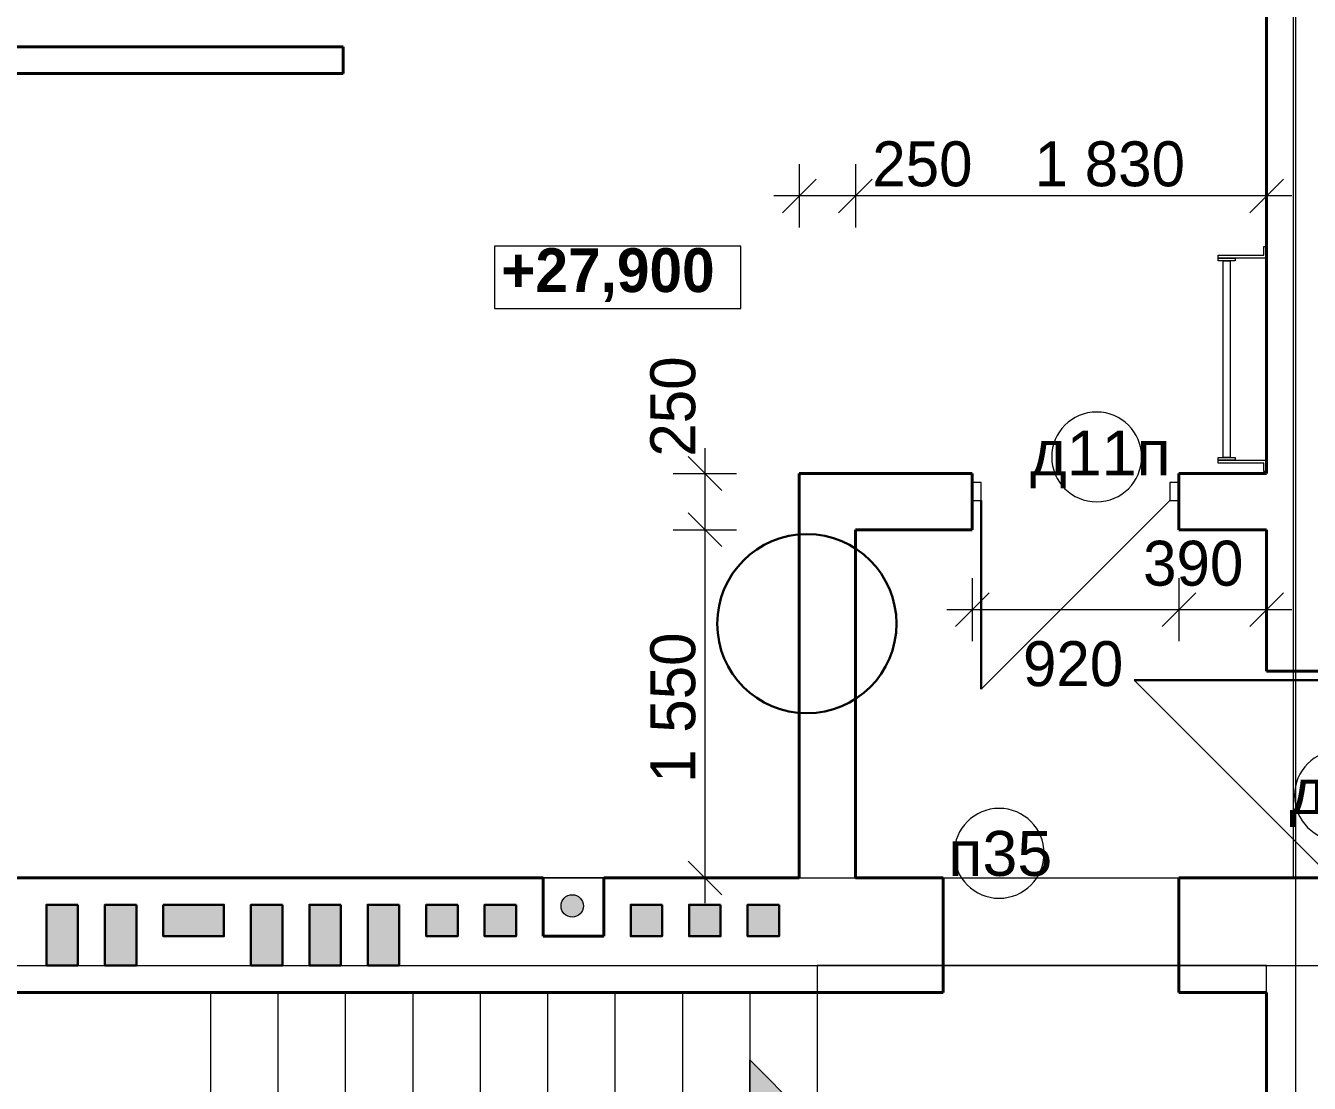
# Model space of a CAD drawing. Header units: millimetres. Extents: x 482197 to 548874, y 132492 to 168333.
# Drawn here: x 525674 to 531387, y 157091 to 161799 of the extents above; entities that cross this region are included whole.
import ezdxf

# ---------------------------------------------------------------- set-up
doc = ezdxf.new("R2010")
doc.units = ezdxf.units.MM
doc.header["$MEASUREMENT"] = 0
doc.linetypes.add('Штриховая', pattern=[7000, 6000, -1000])
doc.linetypes.add('Штрихштриховая', pattern=[15500, 10000, -2000, 1500, -2000])
for name, color, linetype, lineweight in [('0_Ном._пера__61', 7, 'Continuous', 40), ('Двери ArchiCAD_Ном._пера__1', 7, 'Continuous', 13), ('Двери ArchiCAD_Ном._пера__21', 7, 'Continuous', 20), ('Двери ArchiCAD_Ном._пера__41', 7, 'Continuous', 30), ('Двери ArchiCAD_Ном._пера__61', 7, 'Continuous', 40), ('Интерьер- Перегородка_Ном._пера__61', 7, 'Continuous', 40), ('Колонны_Ном._пера__21', 7, 'Continuous', 20), ('Колонны_Ном._пера__41', 7, 'Continuous', 30), ('Лестницы внутренние_Ном._пера__2', 8, 'Continuous', 13), ('Лестницы внутренние_Ном._пера__21', 7, 'Continuous', 20), ('Мебель_Ном._пера__21', 7, 'Continuous', 20), ('Окна ArchiCAD_Ном._пера__12', 15, 'Continuous', 18), ('Окна ArchiCAD_Ном._пера__61', 7, 'Continuous', 40), ('перегородки_Ном._пера__41', 7, 'Continuous', 30), ('перегородки_Ном._пера__61', 7, 'Continuous', 40), ('Перекрытия_Ном._пера__21', 7, 'Continuous', 20), ('Стены наружные_Ном._пера__61', 7, 'Continuous', 40)]:
    doc.layers.add(name, color=color, linetype=linetype, lineweight=lineweight)
for name, color, linetype, lineweight, true_color in [('0_Ном._пера__98', 7, 'Continuous', 13, 0x001f3e), ('Колонны_Ном._пера__4', 7, 'Continuous', 20, 0x016515), ('Колонны_Ном._пера__92', 7, 'Continuous', 13, 0xbf8080), ('Маркеры дверей ArchiCAD_Ном._пера__3', 7, 'Continuous', 18, 0xdd5800), ('Перекрытия_Ном._пера__191', 7, 'Continuous', 0, 0xe8e8e8), ('Перекрытия_Ном._пера__4', 7, 'Continuous', 20, 0x016515), ('Розміри ОСЕЙ_Ном._пера__98', 7, 'Continuous', 13, 0x001f3e), ('РОЗМІРИ ПЕРЕГОРОДОК_Ном._пера__98', 7, 'Continuous', 13, 0x001f3e)]:
    doc.layers.add(name, color=color, linetype=linetype, lineweight=lineweight, true_color=true_color)
for name, color, linetype in [('Двери ArchiCAD', 7, 'Continuous'), ('Интерьер- Перегородка', 7, 'Continuous'), ('Колонны', 7, 'Continuous'), ('Лестницы внутренние', 7, 'Continuous'), ('Мебель', 7, 'Continuous'), ('Окна ArchiCAD', 7, 'Continuous'), ('перегородки', 7, 'Continuous'), ('Перекрытия', 7, 'Continuous'), ('Розміри ОСЕЙ', 7, 'Continuous'), ('РОЗМІРИ ПЕРЕГОРОДОК', 7, 'Continuous'), ('Стены наружные', 7, 'Continuous')]:
    doc.layers.add(name, color=color, linetype=linetype)
doc.styles.add('СГЕНЕРИР_СТИЛЬ_1', font='')
doc.styles.add('СГЕНЕРИР_СТИЛЬ_2', font='')
doc.styles.add('СГЕНЕРИР_СТИЛЬ_3', font='')
doc.styles.get('СГЕНЕРИР_СТИЛЬ_1').set_extended_font_data('Century Gothic')
doc.styles.get('СГЕНЕРИР_СТИЛЬ_2').set_extended_font_data('Arial')
doc.styles.get('СГЕНЕРИР_СТИЛЬ_3').set_extended_font_data('Century Gothic', bold=True)
doc.dimstyles.new('СГЕНЕРИР_СТИЛЬ__1', dxfattribs={"dimtxt": 200, "dimasz": 142.5, "dimexe": 0.18, "dimexo": 0, "dimgap": 0.09, "dimtad": 3, "dimtih": 1, "dimtoh": 1, "dimdec": 0, "dimzin": 0, "dimdsep": 46, "dimtxsty": 'СГЕНЕРИР_СТИЛЬ_1', "dimblk": 'ARROWHEAD_6', "dimblk1": 'ARROWHEAD_6', "dimblk2": 'ARROWHEAD_6', "dimcen": 0.09, "dimclrd": 256, "dimclre": 256, "dimclrt": 256, "dimadec": 0, "dimazin": 0, "dimtfac": 1, "dimtdec": 4, "dimtmove": 2, "dimatfit": 3, "dimfxl": 0, "dimtolj": 1, "dimtzin": 0, "dimarcsym": 0})
doc.dimstyles.new('СГЕНЕРИР_СТИЛЬ__4', dxfattribs={"dimtxt": 200, "dimasz": 190, "dimexe": 0.18, "dimexo": 0, "dimgap": 0.09, "dimtad": 1, "dimdec": 0, "dimzin": 0, "dimdsep": 46, "dimtxsty": 'СГЕНЕРИР_СТИЛЬ_3', "dimblk": 'ARROWHEAD_6', "dimblk1": 'ARROWHEAD_6', "dimblk2": 'ARROWHEAD_6', "dimcen": 0.09, "dimclrd": 256, "dimclre": 256, "dimclrt": 256, "dimadec": 0, "dimazin": 0, "dimtfac": 1, "dimtdec": 4, "dimtmove": 0, "dimatfit": 3, "dimfxl": 0, "dimtolj": 1, "dimtzin": 0, "dimarcsym": 0})
doc.dimstyles.new('СГЕНЕРИР_СТИЛЬ__8', dxfattribs={"dimtxt": 200, "dimasz": 142.5, "dimexe": 0.18, "dimexo": 0, "dimgap": 0.09, "dimtad": 1, "dimtih": 1, "dimtoh": 1, "dimdec": 0, "dimzin": 0, "dimdsep": 46, "dimtxsty": 'СГЕНЕРИР_СТИЛЬ_1', "dimblk": 'ARROWHEAD_6', "dimblk1": 'ARROWHEAD_6', "dimblk2": 'ARROWHEAD_6', "dimcen": 0.09, "dimclrd": 256, "dimclre": 256, "dimclrt": 256, "dimadec": 0, "dimazin": 0, "dimtfac": 1, "dimtdec": 4, "dimtmove": 0, "dimatfit": 3, "dimfxl": 0, "dimtolj": 1, "dimtzin": 0, "dimarcsym": 0})
doc.dimstyles.new('СГЕНЕРИР_СТИЛЬ__9', dxfattribs={"dimtxt": 200, "dimasz": 142.5, "dimexe": 0.18, "dimexo": 0, "dimgap": 0.09, "dimtad": 1, "dimdec": 0, "dimzin": 0, "dimdsep": 46, "dimtxsty": 'СГЕНЕРИР_СТИЛЬ_1', "dimblk": 'ARROWHEAD_6', "dimblk1": 'ARROWHEAD_6', "dimblk2": 'ARROWHEAD_6', "dimcen": 0.09, "dimclrd": 256, "dimclre": 256, "dimclrt": 256, "dimadec": 0, "dimazin": 0, "dimtfac": 1, "dimtdec": 4, "dimtmove": 0, "dimatfit": 3, "dimfxl": 0, "dimtolj": 1, "dimtzin": 0, "dimarcsym": 0})

# ---------------------------------------------------------------- blocks, each defined once
blk = doc.blocks.new('Перекрытие_2', base_point=(529197, 157615.6))
at = {"layer": 'Перекрытия_Ном._пера__21', "linetype": 'Continuous', "flags": 128}
blk.add_lwpolyline([(529197, 157615.6), (529197, 154955.6), (531197, 154955.6), (531197, 157615.6)], close=True, dxfattribs=at)
blk = doc.blocks.new('Перекрытие_5', base_point=(524727, 165385.6))
at = {"layer": 'Перекрытия_Ном._пера__191', "linetype": 'Continuous', "flags": 128}
blk.add_lwpolyline([(524727, 165385.6), (524727, 161585.6), (524727, 158005.6), (528996.8, 158005.6), (531317, 158005.6), (531317, 165385.6)], close=True, dxfattribs=at)
blk = doc.blocks.new('Ниша 10')
at = {"layer": 'Окна ArchiCAD_Ном._пера__12', "linetype": 'Continuous'}
blk.add_line((-135, 260), (135, 260), dxfattribs=at)
at = {"layer": 'Окна ArchiCAD_Ном._пера__61', "linetype": 'Continuous'}
for p, q in [((-135, 260), (-135, 0)), ((135, 0), (135, 260)), ((-135, 0), (135, 0)), ((-135, -250), (135, -250))]:
    blk.add_line(p, q, dxfattribs=at)
blk = doc.blocks.new('Простой проем двери_5')
at = {"layer": 'Двери ArchiCAD_Ном._пера__61', "linetype": 'Continuous'}
for p, q in [((-525, 0), (-525, 380)), ((525, 0), (525, 380)), ((-525, 0), (-525, -130)), ((525, 0), (525, -130))]:
    blk.add_line(p, q, dxfattribs=at)
blk = doc.blocks.new('Маркер двери 12_15')
at = {"layer": 'Маркеры дверей ArchiCAD_Ном._пера__3', "linetype": 'Continuous'}
for start, end in [(0, 180), (180, 0)]:
    blk.add_arc((-275.2, 109.3), 200, start, end, dxfattribs=at)
at = {"layer": 'Маркеры дверей ArchiCAD_Ном._пера__3', "insert": (-501, 5.9), "char_height": 200, "attachment_point": 7, "style": 'СГЕНЕРИР_СТИЛЬ_2'}
blk.add_mtext('{\\C7;п35}', dxfattribs=at)
blk = doc.blocks.new('Стена_14', base_point=(524347, 158005.6))
at = {"layer": 'Стены наружные_Ном._пера__61', "linetype": 'Continuous', "flags": 128}
for points in [[(527977, 158005.6), (524347, 158005.6)], [(529117, 158005.6), (528247, 158005.6)], [(529757, 158005.6), (529367, 158005.6)], [(531197, 158005.6), (530807, 158005.6)], [(524857, 157495.6), (527977, 157495.6)], [(528247, 157495.6), (529757, 157495.6)], [(530807, 157495.6), (531197, 157495.6)]]:
    blk.add_lwpolyline(points, dxfattribs=at)
at = {"layer": 'Двери ArchiCAD', "color": 15, "linetype": 'Continuous', "lineweight": 18, "xscale": -1, "zscale": 1000, "rotation": 180}
blk.add_blockref('Простой проем двери_5', (530282, 157875.6), dxfattribs=at)
at = {"layer": 'Маркеры дверей ArchiCAD_Ном._пера__3', "linetype": 'Continuous'}
blk.add_blockref('Маркер двери 12_15', (530282, 158005.6), dxfattribs=at)
at = {"layer": 'Окна ArchiCAD', "color": 15, "linetype": 'Continuous', "lineweight": 18, "xscale": -1, "zscale": 1000}
blk.add_blockref('Ниша 10', (528112, 157745.6), dxfattribs=at)
blk = doc.blocks.new('Д1 Витрина 1 10')
at = {"layer": 'Двери ArchiCAD_Ном._пера__1', "linetype": 'Continuous'}
for p, q in [((-460, 0), (-460, -80)), ((-420, 0), (-460, 0)), ((-420, -40), (-420, 0)), ((420, 0), (420, -40)), ((460, 0), (420, 0)), ((460, -80), (460, 0)), ((-420, -65.4), (-420, -40)), ((420, -40), (420, -65.4)), ((-460, -80), (-420, -80)), ((-420, -80), (-420, -65.4)), ((420, -65.4), (420, -80)), ((420, -80), (460, -80))]:
    blk.add_line(p, q, dxfattribs=at)
at = {"layer": 'Двери ArchiCAD_Ном._пера__21', "linetype": 'Continuous'}
blk.add_line((-420, 0), (420, 840), dxfattribs=at)
at = {"layer": 'Двери ArchiCAD_Ном._пера__41', "linetype": 'Continuous'}
blk.add_line((420, 0), (420, 840), dxfattribs=at)
at = {"layer": 'Двери ArchiCAD_Ном._пера__61', "linetype": 'Continuous'}
for p, q in [((-460, 130), (-460, -120)), ((460, 130), (460, -120))]:
    blk.add_line(p, q, dxfattribs=at)
blk = doc.blocks.new('Маркер двери 12_9')
at = {"layer": 'Маркеры дверей ArchiCAD_Ном._пера__3', "linetype": 'Continuous'}
for start, end in [(0, 180), (180, 0)]:
    blk.add_arc((93.7, 73.8), 200, start, end, dxfattribs=at)
at = {"layer": 'Маркеры дверей ArchiCAD_Ном._пера__3', "insert": (-202.5, -66.5), "char_height": 200, "attachment_point": 7, "style": 'СГЕНЕРИР_СТИЛЬ_2'}
blk.add_mtext('{\\C7;д11п}', dxfattribs=at)
blk = doc.blocks.new('Стена_16', base_point=(529367, 159555.6))
at = {"layer": 'перегородки_Ном._пера__61', "linetype": 'Continuous', "flags": 128}
for points in [[(529887, 159805.6), (529117, 159805.6)], [(531197, 159805.6), (530807, 159805.6)], [(529367, 159555.6), (529887, 159555.6)], [(530807, 159555.6), (531197, 159555.6)]]:
    blk.add_lwpolyline(points, dxfattribs=at)
at = {"layer": 'Двери ArchiCAD', "color": 15, "linetype": 'Continuous', "lineweight": 18, "zscale": 1000, "rotation": 180}
blk.add_blockref('Д1 Витрина 1 10', (530347, 159685.6), dxfattribs=at)
at = {"layer": 'Маркеры дверей ArchiCAD_Ном._пера__3', "linetype": 'Continuous'}
blk.add_blockref('Маркер двери 12_9', (530347, 159805.6), dxfattribs=at)
blk = doc.blocks.new('Стена_19', base_point=(529367, 158005.6))
at = {"layer": 'перегородки_Ном._пера__61', "linetype": 'Continuous', "flags": 128}
for points in [[(529117, 159805.6), (529117, 158005.6)], [(529367, 158005.6), (529367, 159555.6)]]:
    blk.add_lwpolyline(points, dxfattribs=at)
blk = doc.blocks.new('Стена_23', base_point=(524857, 161705.6))
at = {"layer": '0_Ном._пера__61', "linetype": 'Continuous', "flags": 128}
for points in [[(527087.2, 161705.6), (524857, 161705.6)], [(524857, 161705.6), (524857, 161585.6)], [(527087.2, 161585.6), (527087.2, 161705.6)], [(524857, 161585.6), (527087.2, 161585.6)]]:
    blk.add_lwpolyline(points, dxfattribs=at)
blk = doc.blocks.new('17')
at = {"layer": 'Лестницы внутренние_Ном._пера__2', "linetype": 'Continuous'}
for points in [[(1940, 0), (2240, 300), (1640, 300)], [(700, 0, 1), (500, 0, 1)]]:
    blk.add_hatch(color=256, dxfattribs=at).paths.add_polyline_path(points)
at = {"layer": 'Лестницы внутренние_Ном._пера__21', "linetype": 'Continuous'}
for p, q in [((0, 0), (0, 4320)), ((0, 4320), (2540, 4320)), ((2540, 4320), (2540, 0)), ((600, 0), (600, 3535)), ((600, 3535), (1940, 3535)), ((1940, 3535), (1940, 0)), ((1200, 0), (1200, 2750)), ((1200, 2750), (1340, 2750)), ((1340, 2750), (1340, 0)), ((0, 2700), (1200, 2700)), ((2540, 2700), (1340, 2700)), ((0, 2400), (1200, 2400)), ((2540, 2400), (1340, 2400)), ((0, 2100), (1200, 2100)), ((2540, 2100), (1340, 2100)), ((0, 1800), (1200, 1800)), ((2540, 1800), (1340, 1800)), ((0, 1500), (1200, 1500)), ((2540, 1500), (1340, 1500)), ((0, 1200), (1200, 1200)), ((2540, 1200), (1340, 1200)), ((0, 900), (1200, 900)), ((2540, 900), (1340, 900)), ((0, 600), (1200, 600)), ((2540, 600), (1340, 600)), ((0, 300), (1200, 300)), ((2540, 300), (1340, 300)), ((1940, 0), (1640, 300)), ((1640, 300), (2240, 300)), ((1940, 0), (2240, 300)), ((0, 0), (1200, 0)), ((0, 0), (1200, 0)), ((2540, 0), (1340, 0)), ((2540, 0), (1340, 0))]:
    blk.add_line(p, q, dxfattribs=at)
blk.add_circle((600, 0), 100, dxfattribs=at)
blk = doc.blocks.new('Лестница настенная 12_2')
at = {"layer": 'Мебель_Ном._пера__21', "linetype": 'Continuous'}
for p, q in [((-500.8, 0), (-500.8, -12.7)), ((-450, 0), (-500.8, 0)), ((-450, -215.9), (-450, 0)), ((450, 0), (450, -215.9)), ((500.8, 0), (450, 0)), ((500.8, -12.7), (500.8, 0)), ((-500.8, -12.7), (-462.7, -12.7)), ((-462.7, -12.7), (-462.7, -215.9)), ((462.7, -215.9), (462.7, -12.7)), ((462.7, -12.7), (500.8, -12.7)), ((-437.3, -139.7), (-450, -139.7)), ((-450, -139.7), (-450, -215.9)), ((-437.3, -215.9), (-437.3, -139.7)), ((-437.3, -162.8), (-437.3, -192.8)), ((437.3, -162.8), (-437.3, -162.8)), ((450, -139.7), (437.3, -139.7)), ((437.3, -139.7), (437.3, -215.9)), ((437.3, -192.8), (437.3, -162.8)), ((450, -215.9), (450, -139.7)), ((-462.7, -215.9), (-450, -215.9)), ((-450, -215.9), (-437.3, -215.9)), ((-437.3, -192.8), (437.3, -192.8)), ((437.3, -215.9), (450, -215.9)), ((450, -215.9), (462.7, -215.9))]:
    blk.add_line(p, q, dxfattribs=at)
blk = doc.blocks.new('Отметка уровня_1', base_point=(528297.2, 160553.5))
at = {"layer": '0_Ном._пера__98', "linetype": 'Continuous'}
for p, q in [((528857.4, 160818), (527761.4, 160818)), ((527761.4, 160818), (527761.4, 160540.1)), ((528857.4, 160540.1), (528857.4, 160818)), ((527761.4, 160540.1), (528857.4, 160540.1))]:
    blk.add_line(p, q, dxfattribs=at)
at = {"layer": '0_Ном._пера__98', "insert": (527790.7, 160569.4), "char_height": 195, "attachment_point": 7, "style": 'СГЕНЕРИР_СТИЛЬ_3'}
blk.add_mtext('{+27,900}', dxfattribs=at)
blk = doc.blocks.new('Проем дверной полуарочн 10_12')
at = {"layer": 'Двери ArchiCAD_Ном._пера__1', "linetype": 'Штриховая'}
for p, q in [((-459.8, 0), (459.8, 0)), ((-459.8, -510), (459.8, -510))]:
    blk.add_line(p, q, dxfattribs=at)
at = {"layer": 'Двери ArchiCAD_Ном._пера__61', "linetype": 'Continuous'}
for p, q in [((-459.8, 0), (-459.8, -510)), ((459.8, 0), (459.8, -510))]:
    blk.add_line(p, q, dxfattribs=at)
blk = doc.blocks.new('Маркер двери 12_13')
at = {"layer": 'Маркеры дверей ArchiCAD_Ном._пера__3', "linetype": 'Continuous'}
for start, end in [(0, 180), (180, 0)]:
    blk.add_arc((0, 200), 200, start, end, dxfattribs=at)
at = {"layer": 'Маркеры дверей ArchiCAD_Ном._пера__3', "insert": (103.4, -25.8), "char_height": 200, "attachment_point": 7, "rotation": 90, "style": 'СГЕНЕРИР_СТИЛЬ_2'}
blk.add_mtext('{\\C7;п33}', dxfattribs=at)
blk = doc.blocks.new('Д1 Витрина 1 10_4')
at = {"layer": 'Двери ArchiCAD_Ном._пера__1', "linetype": 'Continuous'}
for p, q in [((-460, 0), (-460, -80)), ((-420, 0), (-460, 0)), ((-420, -40), (-420, 0)), ((420, 0), (420, -40)), ((460, 0), (420, 0)), ((460, -80), (460, 0)), ((-420, -65.4), (-420, -40)), ((420, -40), (420, -65.4)), ((-460, -80), (-420, -80)), ((-420, -80), (-420, -65.4)), ((420, -65.4), (420, -80)), ((420, -80), (460, -80))]:
    blk.add_line(p, q, dxfattribs=at)
at = {"layer": 'Двери ArchiCAD_Ном._пера__21', "linetype": 'Continuous'}
blk.add_line((-420, 0), (420, 840), dxfattribs=at)
at = {"layer": 'Двери ArchiCAD_Ном._пера__41', "linetype": 'Continuous'}
blk.add_line((420, 0), (420, 840), dxfattribs=at)
at = {"layer": 'Двери ArchiCAD_Ном._пера__61', "linetype": 'Continuous'}
for p, q in [((-460, 250), (-460, -260)), ((460, 250), (460, -260))]:
    blk.add_line(p, q, dxfattribs=at)
blk = doc.blocks.new('Маркер двери 12_14')
at = {"layer": 'Маркеры дверей ArchiCAD_Ном._пера__3', "linetype": 'Continuous'}
for start, end in [(0, 180), (180, 0)]:
    blk.add_arc((93.7, -186.2), 200, start, end, dxfattribs=at)
at = {"layer": 'Маркеры дверей ArchiCAD_Ном._пера__3', "insert": (234, -408.3), "char_height": 200, "attachment_point": 7, "rotation": 90, "style": 'СГЕНЕРИР_СТИЛЬ_2'}
blk.add_mtext('{\\C7;д11}', dxfattribs=at)
blk = doc.blocks.new('Стена_73', base_point=(531707, 163315.6))
at = {"layer": 'Интерьер- Перегородка_Ном._пера__61', "linetype": 'Continuous', "flags": 128}
for points in [[(531197, 162396.1), (531197, 159805.6)], [(531707, 158925.6), (531707, 162396.1)], [(531197, 159555.6), (531197, 158925.6)]]:
    blk.add_lwpolyline(points, dxfattribs=at)
at = {"layer": 'Двери ArchiCAD', "linetype": 'Continuous', "zscale": 1000, "rotation": 270}
blk.add_blockref('Проем дверной полуарочн 10_12', (531707, 162855.8), dxfattribs=at)
at = {"layer": 'Двери ArchiCAD', "color": 15, "linetype": 'Continuous', "lineweight": 18, "zscale": 1000, "rotation": 90}
blk.add_blockref('Д1 Витрина 1 10_4', (531447, 158465.6), dxfattribs=at)
at = {"layer": 'Маркеры дверей ArchiCAD_Ном._пера__3', "linetype": 'Continuous', "rotation": 270}
for name, p in [('Маркер двери 12_13', (531707, 162855.8)), ('Маркер двери 12_14', (531707, 158465.6))]:
    blk.add_blockref(name, p, dxfattribs=at)
blk = doc.blocks.new('Стена_74', base_point=(531707, 157285.6))
at = {"layer": 'Интерьер- Перегородка_Ном._пера__61', "linetype": 'Continuous', "flags": 128}
for points in [[(531197, 157285.6), (531197, 156145.6)], [(531707, 155595.6), (531707, 157285.6)], [(531197, 156025.6), (531197, 153395.8)], [(531707, 153395.8), (531707, 155085.6)]]:
    blk.add_lwpolyline(points, dxfattribs=at)
blk = doc.blocks.new('Стена_75', base_point=(531707, 158005.6))
at = {"layer": 'Интерьер- Перегородка_Ном._пера__61', "linetype": 'Continuous', "flags": 128}
for points in [[(531707, 157285.6), (531707, 158005.6)], [(531197, 157495.6), (531197, 157285.6)]]:
    blk.add_lwpolyline(points, dxfattribs=at)
blk = doc.blocks.new('Колонна_16', base_point=(526097, 157750.6))
at = {"layer": 'Колонны_Ном._пера__92', "linetype": 'Continuous'}
blk.add_hatch(color=256, dxfattribs=at).paths.add_polyline_path([(526167, 157885.6), (526027, 157885.6), (526027, 157615.6), (526167, 157615.6)])
at = {"layer": 'Колонны_Ном._пера__41', "linetype": 'Continuous', "flags": 128}
blk.add_lwpolyline([(526167, 157885.6), (526027, 157885.6), (526027, 157615.6), (526167, 157615.6)], close=True, dxfattribs=at)
blk = doc.blocks.new('Колонна_17', base_point=(525837, 157750.6))
at = {"layer": 'Колонны_Ном._пера__92', "linetype": 'Continuous'}
blk.add_hatch(color=256, dxfattribs=at).paths.add_polyline_path([(525907, 157885.6), (525767, 157885.6), (525767, 157615.6), (525907, 157615.6)])
at = {"layer": 'Колонны_Ном._пера__41', "linetype": 'Continuous', "flags": 128}
blk.add_lwpolyline([(525907, 157885.6), (525767, 157885.6), (525767, 157615.6), (525907, 157615.6)], close=True, dxfattribs=at)
blk = doc.blocks.new('Колонна_19', base_point=(527267, 157750.6))
at = {"layer": 'Колонны_Ном._пера__92', "linetype": 'Continuous'}
blk.add_hatch(color=256, dxfattribs=at).paths.add_polyline_path([(527337, 157885.6), (527197, 157885.6), (527197, 157615.6), (527337, 157615.6)])
at = {"layer": 'Колонны_Ном._пера__41', "linetype": 'Continuous', "flags": 128}
blk.add_lwpolyline([(527337, 157885.6), (527197, 157885.6), (527197, 157615.6), (527337, 157615.6)], close=True, dxfattribs=at)
blk = doc.blocks.new('Колонна_20', base_point=(527007, 157750.6))
at = {"layer": 'Колонны_Ном._пера__92', "linetype": 'Continuous'}
blk.add_hatch(color=256, dxfattribs=at).paths.add_polyline_path([(527077, 157885.6), (526937, 157885.6), (526937, 157615.6), (527077, 157615.6)])
at = {"layer": 'Колонны_Ном._пера__41', "linetype": 'Continuous', "flags": 128}
blk.add_lwpolyline([(527077, 157885.6), (526937, 157885.6), (526937, 157615.6), (527077, 157615.6)], close=True, dxfattribs=at)
blk = doc.blocks.new('Колонна_21', base_point=(526747, 157750.6))
at = {"layer": 'Колонны_Ном._пера__92', "linetype": 'Continuous'}
blk.add_hatch(color=256, dxfattribs=at).paths.add_polyline_path([(526817, 157885.6), (526677, 157885.6), (526677, 157615.6), (526817, 157615.6)])
at = {"layer": 'Колонны_Ном._пера__41', "linetype": 'Continuous', "flags": 128}
blk.add_lwpolyline([(526817, 157885.6), (526677, 157885.6), (526677, 157615.6), (526817, 157615.6)], close=True, dxfattribs=at)
blk = doc.blocks.new('Колонна_41', base_point=(528107, 157880.5))
at = {"layer": 'Колонны', "linetype": 'Continuous', "lineweight": 0, "true_color": 0xffffff}
blk.add_hatch(color=7, dxfattribs=at).paths.add_polyline_path([(528157, 157880.5, 0.414214), (528107, 157930.5, 0.414214), (528057, 157880.5, 0.414214), (528107, 157830.5, 0.414214)])
at = {"layer": 'Колонны_Ном._пера__21', "linetype": 'Continuous'}
blk.add_circle((528107, 157880.5), 50, dxfattribs=at)
blk = doc.blocks.new('Колонна_67', base_point=(526422, 157815.6))
at = {"layer": 'Колонны_Ном._пера__92', "linetype": 'Continuous'}
blk.add_hatch(color=256, dxfattribs=at).paths.add_polyline_path([(526287, 157885.6), (526287, 157745.6), (526557, 157745.6), (526557, 157885.6)])
at = {"layer": 'Колонны_Ном._пера__41', "linetype": 'Continuous', "flags": 128}
blk.add_lwpolyline([(526287, 157885.6), (526287, 157745.6), (526557, 157745.6), (526557, 157885.6)], close=True, dxfattribs=at)
blk = doc.blocks.new('Колонна_74', base_point=(528437, 157815.6))
at = {"layer": 'Колонны_Ном._пера__4', "linetype": 'Continuous'}
blk.add_hatch(color=256, dxfattribs=at).paths.add_polyline_path([(528507, 157885.6), (528367, 157885.6), (528367, 157745.6), (528507, 157745.6)])
at = {"layer": 'Колонны_Ном._пера__41', "linetype": 'Continuous', "flags": 128}
blk.add_lwpolyline([(528507, 157885.6), (528367, 157885.6), (528367, 157745.6), (528507, 157745.6)], close=True, dxfattribs=at)
blk = doc.blocks.new('Колонна_75', base_point=(528697, 157815.6))
at = {"layer": 'Колонны_Ном._пера__4', "linetype": 'Continuous'}
blk.add_hatch(color=256, dxfattribs=at).paths.add_polyline_path([(528767, 157885.6), (528627, 157885.6), (528627, 157745.6), (528767, 157745.6)])
at = {"layer": 'Колонны_Ном._пера__41', "linetype": 'Continuous', "flags": 128}
blk.add_lwpolyline([(528767, 157885.6), (528627, 157885.6), (528627, 157745.6), (528767, 157745.6)], close=True, dxfattribs=at)
blk = doc.blocks.new('Колонна_136', base_point=(527527, 157815.6))
at = {"layer": 'Колонны_Ном._пера__4', "linetype": 'Continuous'}
blk.add_hatch(color=256, dxfattribs=at).paths.add_polyline_path([(527597, 157885.6), (527457, 157885.6), (527457, 157745.6), (527597, 157745.6)])
at = {"layer": 'Колонны_Ном._пера__41', "linetype": 'Continuous', "flags": 128}
blk.add_lwpolyline([(527597, 157885.6), (527457, 157885.6), (527457, 157745.6), (527597, 157745.6)], close=True, dxfattribs=at)
blk = doc.blocks.new('Колонна_139', base_point=(528957, 157815.6))
at = {"layer": 'Колонны', "linetype": 'Continuous', "lineweight": 0, "true_color": 0xffffff}
blk.add_hatch(color=7, dxfattribs=at).paths.add_polyline_path([(529027, 157885.6), (528887, 157885.6), (528887, 157745.6), (529027, 157745.6)])
at = {"layer": 'Колонны_Ном._пера__41', "linetype": 'Continuous', "flags": 128}
blk.add_lwpolyline([(529027, 157885.6), (528887, 157885.6), (528887, 157745.6), (529027, 157745.6)], close=True, dxfattribs=at)
blk = doc.blocks.new('Колонна_140', base_point=(527787, 157815.6))
at = {"layer": 'Колонны', "linetype": 'Continuous', "lineweight": 0, "true_color": 0xffffff}
blk.add_hatch(color=7, dxfattribs=at).paths.add_polyline_path([(527857, 157885.6), (527717, 157885.6), (527717, 157745.6), (527857, 157745.6)])
at = {"layer": 'Колонны_Ном._пера__41', "linetype": 'Continuous', "flags": 128}
blk.add_lwpolyline([(527857, 157885.6), (527717, 157885.6), (527717, 157745.6), (527857, 157745.6)], close=True, dxfattribs=at)
blk = doc.blocks.new('Линия_3', base_point=(531327, 136567.5))
at = {"layer": 'Перекрытия_Ном._пера__4', "linetype": 'Штрихштриховая'}
blk.add_line((531327, 136967.5), (531327, 165895.6), dxfattribs=at)
blk = doc.blocks.new('Линия_4', base_point=(523765.5, 157615.6))
at = {"layer": 'Перекрытия_Ном._пера__4', "linetype": 'Штрихштриховая'}
blk.add_line((523765.5, 157615.6), (543408.5, 157615.6), dxfattribs=at)
blk = doc.blocks.new('*D454')
at = {"layer": 'Розміри ОСЕЙ_Ном._пера__98', "linetype": 'Continuous'}
for p, q in [((541977.3, 165285.6), (541777.3, 165485.6)), ((541689.8, 165385.6), (542064.8, 165385.6)), ((541877.3, 165385.6), (541877.3, 158005.6)), ((541977.3, 157905.6), (541777.3, 158105.6)), ((541689.8, 158005.6), (542064.8, 158005.6))]:
    blk.add_line(p, q, dxfattribs=at)
at = {"layer": 'Розміри ОСЕЙ_Ном._пера__98', "char_height": 200, "attachment_point": 7, "rotation": 90, "style": 'СГЕНЕРИР_СТИЛЬ_3'}
for s, insert in [('{250}', (541837.3, 164811.3)), ('{7\xa0380}', (541837.3, 161339.9)), ('{390}', (541837.3, 158105.6))]:
    blk.add_mtext(s, dxfattribs=dict(at, insert=insert))
blk = doc.blocks.new('ARROWHEAD_6')
at = {"color": 0, "linetype": 'Continuous', "lineweight": 0}
for p, q in [((-0.5, -0.5), (0.5, 0.5)), ((0, 0), (-1, 0))]:
    blk.add_line(p, q, dxfattribs=at)
blk = doc.blocks.new('*D455')
at = {"layer": 'Розміри ОСЕЙ_Ном._пера__98', "linetype": 'Continuous'}
for p, q in [((541977.3, 157905.6), (541777.3, 158105.6)), ((541689.8, 158005.6), (542064.8, 158005.6)), ((541877.3, 158005.6), (541877.3, 157615.6)), ((541977.3, 157515.6), (541777.3, 157715.6)), ((541689.8, 157615.6), (542064.8, 157615.6))]:
    blk.add_line(p, q, dxfattribs=at)
blk = doc.blocks.new('*D456')
at = {"layer": 'Розміри ОСЕЙ_Ном._пера__98', "linetype": 'Continuous'}
for p, q in [((541977.3, 157515.6), (541777.3, 157715.6)), ((541689.8, 157615.6), (542064.8, 157615.6)), ((541877.3, 157615.6), (541877.3, 157495.6)), ((541977.3, 157395.6), (541777.3, 157595.6)), ((541689.8, 157495.6), (542064.8, 157495.6))]:
    blk.add_line(p, q, dxfattribs=at)
blk = doc.blocks.new('*D457')
at = {"layer": 'Розміри ОСЕЙ_Ном._пера__98', "linetype": 'Continuous'}
for p, q in [((541977.3, 157395.6), (541777.3, 157595.6)), ((541689.8, 157495.6), (542064.8, 157495.6)), ((541877.3, 157495.6), (541877.3, 155595.6)), ((541977.3, 155495.6), (541777.3, 155695.6)), ((541689.8, 155595.6), (542064.8, 155595.6))]:
    blk.add_line(p, q, dxfattribs=at)
at = {"layer": 'Розміри ОСЕЙ_Ном._пера__98', "char_height": 200, "attachment_point": 7, "rotation": 90, "style": 'СГЕНЕРИР_СТИЛЬ_3'}
for s, insert in [('{120}', (541837.3, 156921.3)), ('{1\xa0900}', (541837.3, 155952.7))]:
    blk.add_mtext(s, dxfattribs=dict(at, insert=insert))
blk = doc.blocks.new('*D460')
at = {"layer": 'Розміри ОСЕЙ_Ном._пера__98', "linetype": 'Continuous'}
for p, q in [((541977.3, 154985.6), (541777.3, 155185.6)), ((541689.8, 155085.6), (542064.8, 155085.6)), ((541877.3, 155085.6), (541877.3, 152695.6)), ((541977.3, 152595.6), (541777.3, 152795.6)), ((541689.8, 152695.6), (542064.8, 152695.6))]:
    blk.add_line(p, q, dxfattribs=at)
at = {"layer": 'Розміри ОСЕЙ_Ном._пера__98', "char_height": 200, "attachment_point": 7, "rotation": 90, "style": 'СГЕНЕРИР_СТИЛЬ_3'}
for s, insert in [('{130}', (541837.3, 154511.3)), ('{2\xa0390}', (541837.3, 153534.9)), ('{260}', (541837.3, 152795.6))]:
    blk.add_mtext(s, dxfattribs=dict(at, insert=insert))
blk = doc.blocks.new('*D461')
at = {"layer": 'Розміри ОСЕЙ_Ном._пера__98', "linetype": 'Continuous'}
for p, q in [((541977.3, 152595.6), (541777.3, 152795.6)), ((541689.8, 152695.6), (542064.8, 152695.6)), ((541877.3, 152695.6), (541877.3, 152435.6)), ((541977.3, 152335.6), (541777.3, 152535.6)), ((541689.8, 152435.6), (542064.8, 152435.6))]:
    blk.add_line(p, q, dxfattribs=at)
blk = doc.blocks.new('*D462')
at = {"layer": 'Розміри ОСЕЙ_Ном._пера__98', "linetype": 'Continuous'}
for p, q in [((541977.3, 152335.6), (541777.3, 152535.6)), ((541689.8, 152435.6), (542064.8, 152435.6)), ((541877.3, 152435.6), (541877.3, 152185.6)), ((541977.3, 152085.6), (541777.3, 152285.6)), ((541689.8, 152185.6), (542064.8, 152185.6))]:
    blk.add_line(p, q, dxfattribs=at)
blk = doc.blocks.new('*D463')
at = {"layer": 'Розміри ОСЕЙ_Ном._пера__98', "linetype": 'Continuous'}
for p, q in [((541977.3, 152085.6), (541777.3, 152285.6)), ((541689.8, 152185.6), (542064.8, 152185.6)), ((541877.3, 152185.6), (541877.3, 148745.6)), ((541977.3, 148645.6), (541777.3, 148845.6)), ((541689.8, 148745.6), (542064.8, 148745.6))]:
    blk.add_line(p, q, dxfattribs=at)
at = {"layer": 'Розміри ОСЕЙ_Ном._пера__98', "char_height": 200, "attachment_point": 7, "rotation": 90, "style": 'СГЕНЕРИР_СТИЛЬ_3'}
for s, insert in [('{250}', (541837.3, 151611.3)), ('{3\xa0440}', (541837.3, 150109.9)), ('{130}', (541837.3, 148845.6))]:
    blk.add_mtext(s, dxfattribs=dict(at, insert=insert))
blk = doc.blocks.new('*D497')
at = {"layer": '0_Ном._пера__98', "linetype": 'Continuous'}
for p, q in [((521606.7, 165285.6), (521406.7, 165485.6)), ((521319.2, 165385.6), (522786.9, 165385.6)), ((521506.7, 165385.6), (521506.7, 161705.6)), ((521606.7, 161605.6), (521406.7, 161805.6)), ((521319.2, 161705.6), (522847, 161705.6))]:
    blk.add_line(p, q, dxfattribs=at)
at = {"layer": '0_Ном._пера__98', "char_height": 200, "attachment_point": 7, "rotation": 90, "style": 'СГЕНЕРИР_СТИЛЬ_3'}
for s, insert in [('{3\xa0680}', (521466.7, 163427)), ('{120}', (521466.7, 161805.6))]:
    blk.add_mtext(s, dxfattribs=dict(at, insert=insert))
blk = doc.blocks.new('*D541')
at = {"layer": 'РОЗМІРИ ПЕРЕГОРОДОК_Ном._пера__98', "linetype": 'Continuous'}
for p, q in [((529367, 161182), (529367, 160900.8)), ((531197, 161182), (531197, 160900.8)), ((529292, 160966.4), (529442, 161116.4)), ((531122, 160966.4), (531272, 161116.4)), ((531197, 161041.4), (529367, 161041.4)), ((531309.5, 161041.4), (531197, 161041.4))]:
    blk.add_line(p, q, dxfattribs=at)
at = {"layer": 'РОЗМІРИ ПЕРЕГОРОДОК_Ном._пера__98', "char_height": 200, "attachment_point": 7, "style": 'СГЕНЕРИР_СТИЛЬ_1'}
for s, insert in [('{250}', (529442, 161081.4)), ('{1\xa0830}', (530164.4, 161081.4))]:
    blk.add_mtext(s, dxfattribs=dict(at, insert=insert))
blk = doc.blocks.new('*D542')
at = {"layer": 'РОЗМІРИ ПЕРЕГОРОДОК_Ном._пера__98', "linetype": 'Continuous'}
for p, q in [((529117, 161182), (529117, 160900.8)), ((529367, 161182), (529367, 160900.8)), ((529192, 161116.4), (529042, 160966.4)), ((529292, 160966.4), (529442, 161116.4)), ((529117, 161041.4), (529004.5, 161041.4)), ((529367, 161041.4), (529117, 161041.4))]:
    blk.add_line(p, q, dxfattribs=at)
blk = doc.blocks.new('*D543')
at = {"layer": 'РОЗМІРИ ПЕРЕГОРОДОК_Ном._пера__98', "linetype": 'Continuous'}
for p, q in [((530807, 159339.9), (530807, 159058.7)), ((531197, 159339.9), (531197, 159058.7)), ((530732, 159124.3), (530882, 159274.3)), ((531122, 159124.3), (531272, 159274.3)), ((531197, 159199.3), (530807, 159199.3)), ((531309.5, 159199.3), (531197, 159199.3))]:
    blk.add_line(p, q, dxfattribs=at)
blk = doc.blocks.new('*D544')
at = {"layer": 'РОЗМІРИ ПЕРЕГОРОДОК_Ном._пера__98', "linetype": 'Continuous'}
for p, q in [((529887, 159339.9), (529887, 159058.7)), ((530807, 159339.9), (530807, 159058.7)), ((529962, 159274.3), (529812, 159124.3)), ((530732, 159124.3), (530882, 159274.3)), ((529887, 159199.3), (529774.5, 159199.3)), ((530807, 159199.3), (529887, 159199.3))]:
    blk.add_line(p, q, dxfattribs=at)
at = {"layer": 'РОЗМІРИ ПЕРЕГОРОДОК_Ном._пера__98', "char_height": 200, "attachment_point": 7, "style": 'СГЕНЕРИР_СТИЛЬ_1'}
for s, insert in [('{390}', (530647.2, 159303.5)), ('{920}', (530112.7, 158856.3))]:
    blk.add_mtext(s, dxfattribs=dict(at, insert=insert))
blk = doc.blocks.new('*D545')
at = {"layer": 'РОЗМІРИ ПЕРЕГОРОДОК_Ном._пера__98', "linetype": 'Continuous'}
for p, q in [((528697, 159918.1), (528697, 159805.6)), ((528772, 159730.6), (528622, 159880.6)), ((528556.4, 159805.6), (528837.6, 159805.6)), ((528697, 159805.6), (528697, 159555.6)), ((528772, 159480.6), (528622, 159630.6)), ((528556.4, 159555.6), (528837.6, 159555.6))]:
    blk.add_line(p, q, dxfattribs=at)
at = {"layer": 'РОЗМІРИ ПЕРЕГОРОДОК_Ном._пера__98', "insert": (528657, 159880.6), "char_height": 200, "attachment_point": 7, "rotation": 90, "style": 'СГЕНЕРИР_СТИЛЬ_1'}
blk.add_mtext('{250}', dxfattribs=at)
blk = doc.blocks.new('*D546')
at = {"layer": 'РОЗМІРИ ПЕРЕГОРОДОК_Ном._пера__98', "linetype": 'Continuous'}
for p, q in [((528772, 159480.6), (528622, 159630.6)), ((528556.4, 159555.6), (528837.6, 159555.6)), ((528697, 159555.6), (528697, 158005.6)), ((528622, 158080.6), (528772, 157930.6)), ((528556.4, 158005.6), (528837.6, 158005.6)), ((528697, 158005.6), (528697, 157893.1))]:
    blk.add_line(p, q, dxfattribs=at)
at = {"layer": 'РОЗМІРИ ПЕРЕГОРОДОК_Ном._пера__98', "insert": (528657, 158428.6), "char_height": 200, "attachment_point": 7, "rotation": 90, "style": 'СГЕНЕРИР_СТИЛЬ_1'}
blk.add_mtext('{1\xa0550}', dxfattribs=at)

msp = doc.modelspace()

# ---------------------------------------------------------------- linework, layer by layer
at = {"layer": 'перегородки_Ном._пера__41', "linetype": 'Continuous'}
msp.add_circle((529151, 159136.9), 398.7, dxfattribs=at)

# ---------------------------------------------------------------- block references
msp.add_blockref('Стена_23', (524857, 161705.6))
at = {"color": 158, "lineweight": 13, "true_color": 0x001f3e}
msp.add_blockref('Отметка уровня_1', (528297.2, 160553.5), dxfattribs=at)
at = {"layer": 'Интерьер- Перегородка'}
for name, p in [('Стена_73', (531707, 163315.6)), ('Стена_75', (531707, 158005.6)), ('Стена_74', (531707, 157285.6))]:
    msp.add_blockref(name, p, dxfattribs=at)
at = {"layer": 'Колонны'}
for name, p in [('Колонна_41', (528107, 157880.5)), ('Колонна_17', (525837, 157750.6)), ('Колонна_16', (526097, 157750.6)), ('Колонна_67', (526422, 157815.6)), ('Колонна_21', (526747, 157750.6)), ('Колонна_20', (527007, 157750.6)), ('Колонна_19', (527267, 157750.6)), ('Колонна_136', (527527, 157815.6)), ('Колонна_140', (527787, 157815.6)), ('Колонна_74', (528437, 157815.6)), ('Колонна_75', (528697, 157815.6)), ('Колонна_139', (528957, 157815.6))]:
    msp.add_blockref(name, p, dxfattribs=at)
at = {"layer": 'Лестницы внутренние', "color": 251, "linetype": 'Continuous', "lineweight": 13, "true_color": 0x515151, "zscale": 1000, "rotation": 90}
msp.add_blockref('17', (529197, 154955.6), dxfattribs=at)
at = {"layer": 'Мебель', "color": 108, "linetype": 'Continuous', "lineweight": 20, "true_color": 0x016515, "xscale": -1, "zscale": 1000, "rotation": 270}
msp.add_blockref('Лестница настенная 12_2', (531197, 160314.8), dxfattribs=at)
at = {"layer": 'перегородки'}
for name, p in [('Стена_16', (529367, 159555.6)), ('Стена_19', (529367, 158005.6))]:
    msp.add_blockref(name, p, dxfattribs=at)
at = {"layer": 'Перекрытия', "color": 108, "linetype": 'Штрихштриховая', "lineweight": 20, "true_color": 0x016515}
for name, p in [('Линия_3', (531327, 136567.5)), ('Линия_4', (523765.5, 157615.6))]:
    msp.add_blockref(name, p, dxfattribs=at)
at = {"layer": 'Перекрытия', "color": 254, "linetype": 'Continuous', "lineweight": 0, "true_color": 0xe8e8e8}
msp.add_blockref('Перекрытие_5', (524727, 165385.6), dxfattribs=at)
at = {"layer": 'Перекрытия', "linetype": 'Continuous'}
msp.add_blockref('Перекрытие_2', (529197, 157615.6), dxfattribs=at)
at = {"layer": 'Стены наружные'}
msp.add_blockref('Стена_14', (524347, 158005.6), dxfattribs=at)

# ---------------------------------------------------------------- dimensions: what is measured, and where the dimension line sits
at = {"color": 158, "linetype": 'Continuous', "lineweight": 13, "true_color": 0x001f3e}
dim = msp.add_linear_dim(base=(521506.7, 165895.6), p1=(530522, 165385.6), p2=(523596.5, 161705.6), angle=270, dimstyle='СГЕНЕРИР_СТИЛЬ__4', dxfattribs=at)
dim.commit()
dim.dimension.update_dxf_attribs({"geometry": '*D497', "text_midpoint": (521366.7, 163769.9)})
at = {"layer": 'Розміри ОСЕЙ', "color": 158, "linetype": 'Continuous', "lineweight": 13, "true_color": 0x001f3e}
for p1, p2, picture, middle in [((539037, 155085.6), (525701.9, 152695.6), '*D460', (541737.3, 153877.7)), ((525701.9, 152695.6), (541367.9, 152435.6), '*D461', (541737.3, 153020.5)), ((541367.9, 152435.6), (525701.9, 152185.6), '*D462', (541737.3, 151836.2)), ((525701.9, 152185.6), (532407, 148745.6), '*D463', (541737.3, 150452.7)), ((530522, 165385.6), (528027, 158005.6), '*D454', (541737.3, 161682.7)), ((528027, 158005.6), (541070, 157615.6), '*D455', (541737.3, 158330.5)), ((541070, 157615.6), (528027, 157495.6), '*D456', (541737.3, 157146.2)), ((528027, 157495.6), (539037, 155595.6), '*D457', (541737.3, 156295.5))]:
    dim = msp.add_linear_dim(base=(541877.3, 165895.6), p1=p1, p2=p2, angle=270, dimstyle='СГЕНЕРИР_СТИЛЬ__4', dxfattribs=at)
    dim.commit()
    dim.dimension.update_dxf_attribs({"geometry": picture, "text_midpoint": middle})
at = {"layer": 'РОЗМІРИ ПЕРЕГОРОДОК', "color": 158, "linetype": 'Continuous', "lineweight": 13, "true_color": 0x001f3e}
for base, p1, p2, angle, dimstyle, picture, middle in [((531197, 161041.4), (531197, 158925.6), (529367, 158780.6), 180, 'СГЕНЕРИР_СТИЛЬ__8', '*D541', (530507.2, 161181.4)), ((531197, 161041.4), (529367, 158780.6), (529117, 158780.6), 180, 'СГЕНЕРИР_СТИЛЬ__8', '*D542', (529667, 161181.4)), ((528697, 159805.6), (530537, 159805.6), (530537, 159555.6), 270, 'СГЕНЕРИР_СТИЛЬ__9', '*D545', (528557, 160105.5)), ((528697, 159805.6), (530537, 159555.6), (529117, 158005.6), 270, 'СГЕНЕРИР_СТИЛЬ__9', '*D546', (528557, 158771.5)), ((531197, 159199.3), (530807, 159805.6), (529887, 159805.6), 180, 'СГЕНЕРИР_СТИЛЬ__1', '*D544', (530337.6, 158956.3)), ((531197, 159199.3), (531197, 159805.6), (530807, 159805.6), 180, 'СГЕНЕРИР_СТИЛЬ__1', '*D543', (530872.1, 159403.5))]:
    dim = msp.add_linear_dim(base=base, p1=p1, p2=p2, angle=angle, dimstyle=dimstyle, dxfattribs=at)
    dim.commit()
    dim.dimension.update_dxf_attribs({"geometry": picture, "text_midpoint": middle})

doc.saveas('drawing.dxf')
